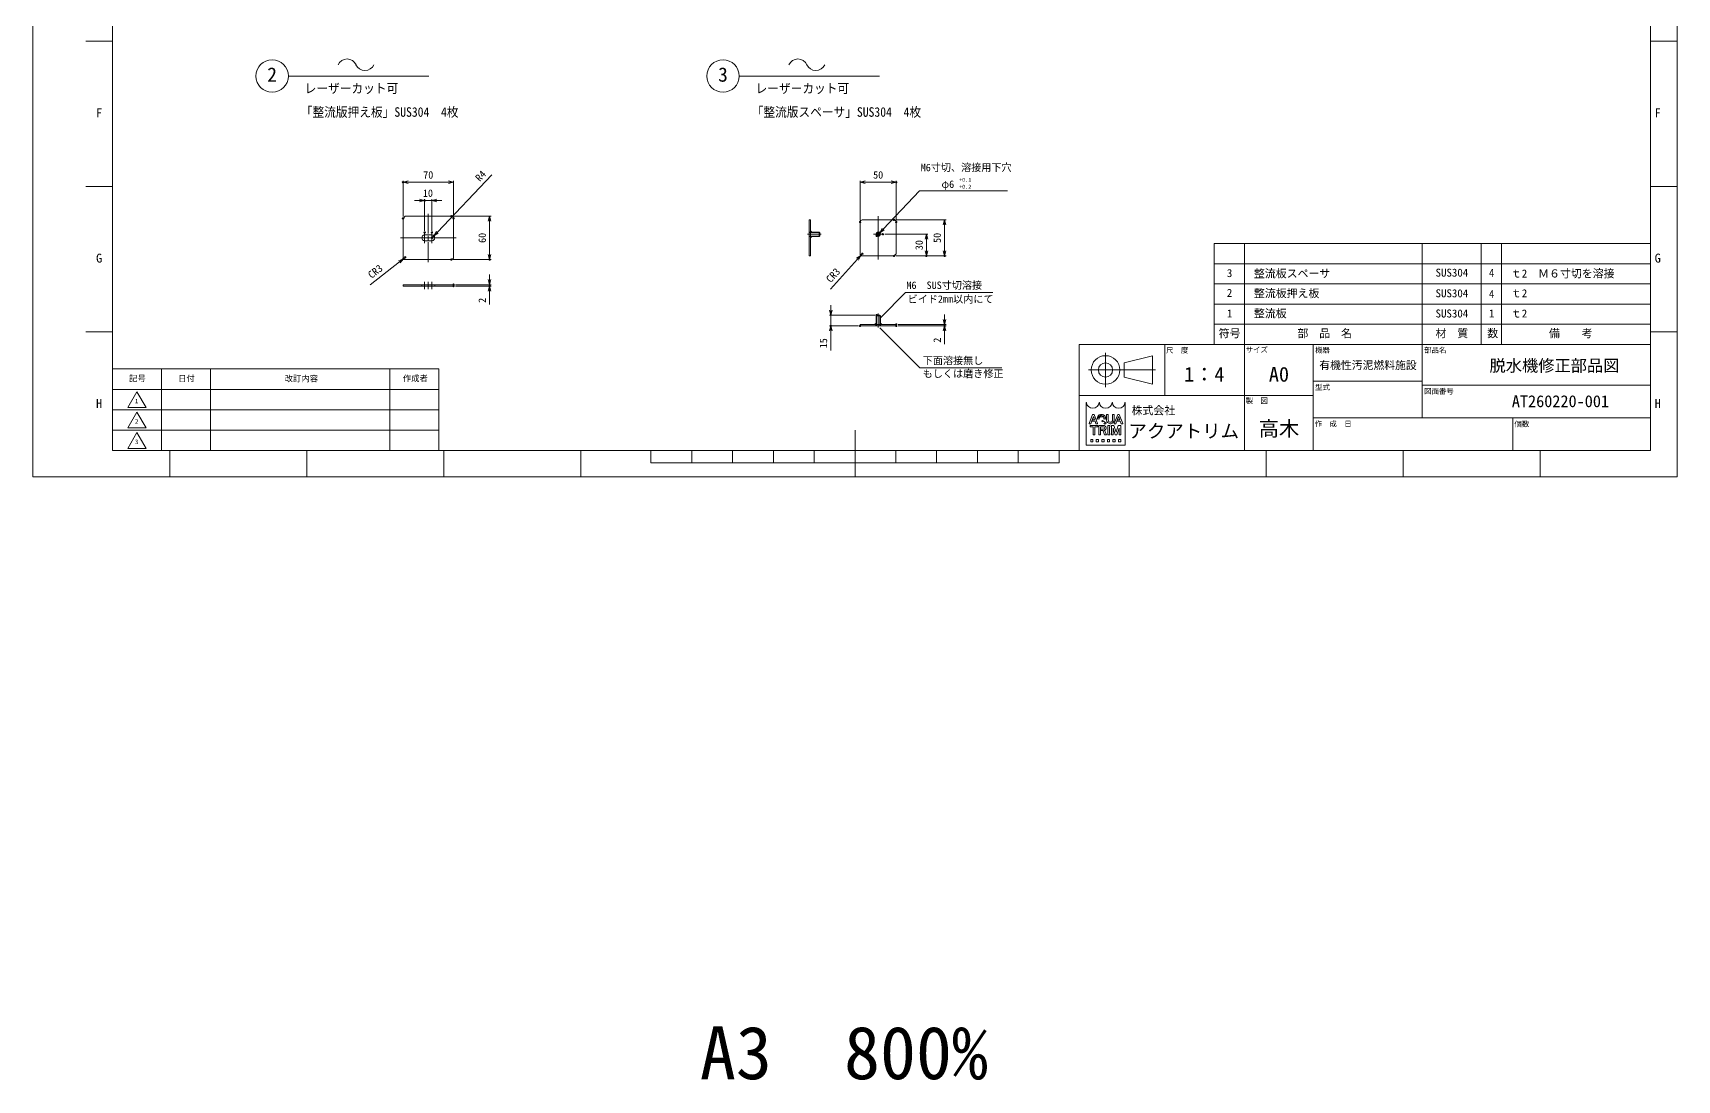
# Model space of a CAD drawing. Units: millimetres at full size. Extents: x -34906 to 7411, y -8440 to 3030.
# Drawn here: x -12986 to -10707, y -8347 to -6895 of the extents above; entities that cross this region are included whole.
import ezdxf
from ezdxf.enums import TextEntityAlignment as Align

# ---------------------------------------------------------------- set-up
doc = ezdxf.new("R2010")
doc.units = ezdxf.units.MM
doc.header["$LTSCALE"] = 4
doc.header["$PDMODE"] = 32
doc.header["$PDSIZE"] = 2
doc.linetypes.add('USER1', pattern=[28.575, 19.05, -3.175, 3.175, -3.175])
doc.linetypes.add('USER4', pattern=[4.7625, 3.175, -1.5875])
for name, color, linetype, lineweight in [('0-1_Defpoints', 7, 'Continuous', 18), ('0-2_01_外形線', 7, 'Continuous', 18), ('0-3_04_中心線', 7, 'USER1', 9), ('0-4_06_文字', 7, 'Continuous', 9), ('0-5_07_寸法線', 7, 'Continuous', 9), ('0-6_02_細線', 5, 'Continuous', 18), ('0-7_99_図枠', 7, 'Continuous', 18), ('0-9_10_補助線', 8, 'Continuous', 18), ('0-A_03_かくれ線', 6, 'USER4', 18)]:
    doc.layers.add(name, color=color, linetype=linetype, lineweight=lineweight)
doc.layers.add('0-F_06_PHANTOM', color=4, linetype='Continuous')
doc.styles.add('ＭＳ ゴシック', font='')
doc.styles.get('ＭＳ ゴシック').set_extended_font_data('MS Gothic')

# ---------------------------------------------------------------- blocks, each defined once
blk = doc.blocks.new('AM_BALLOON1')
at = {"layer": '0-9_10_補助線', "color": 3, "lineweight": 9}
blk.add_circle((0, 0), 2.5, dxfattribs=at)

msp = doc.modelspace()

# ---------------------------------------------------------------- linework, layer by layer
at = {"layer": '0-1_Defpoints'}
msp.add_lwpolyline([(-12985.993, -7510.374), (-10707.409, -7510.374), (-10707.409, -5899.254), (-12985.993, -5899.254)], close=True, dxfattribs=at)
at = {"layer": '0-2_01_外形線'}
for p, q in [((-12473.067, -7151.909), (-12473.067, -7205.909)), ((-12403.067, -7205.909), (-12403.067, -7151.909)), ((-11836.56, -7153.909), (-11792.56, -7153.909)), ((-12433.067, -7174.909), (-12443.067, -7174.909)), ((-11908.429, -7170.909), (-11896.429, -7170.909)), ((-11908.429, -7176.909), (-11896.429, -7176.909)), ((-11896.429, -7170.909), (-11895.429, -7171.909)), ((-11896.429, -7170.909), (-11896.429, -7176.909)), ((-11896.429, -7176.909), (-11895.429, -7175.909)), ((-11895.429, -7171.909), (-11895.429, -7175.909)), ((-11839.56, -7200.909), (-11839.56, -7156.909)), ((-12433.067, -7182.909), (-12443.067, -7182.909)), ((-12470.067, -7208.909), (-12406.067, -7208.909)), ((-11792.56, -7203.909), (-11836.56, -7203.909)), ((-11817.56, -7286.963), (-11816.56, -7285.963)), ((-11817.56, -7286.963), (-11811.56, -7286.963)), ((-11817.56, -7298.963), (-11817.56, -7286.963)), ((-11816.56, -7285.963), (-11812.56, -7285.963)), ((-11811.56, -7286.963), (-11812.56, -7285.963)), ((-11811.56, -7298.963), (-11811.56, -7286.963))]:
    msp.add_line(p, q, dxfattribs=at)
for points in [[(-12406.067, -7148.909), (-12470.067, -7148.909), (-12473.067, -7151.909)], [(-11789.56, -7156.909), (-11789.56, -7200.909), (-11792.56, -7203.909)]]:
    msp.add_lwpolyline(points, dxfattribs=at)
for points in [[(-11910.429, -7153.909), (-11910.429, -7203.909), (-11908.429, -7203.909), (-11908.429, -7153.909)], [(-11906.429, -7170.909), (-11908.429, -7170.909), (-11908.429, -7168.909)], [(-11906.429, -7176.909), (-11908.429, -7176.909), (-11908.429, -7178.909)], [(-12473.067, -7243.836), (-12473.067, -7245.836), (-12403.067, -7245.836), (-12403.067, -7243.836)], [(-11839.56, -7300.963), (-11789.56, -7300.963), (-11789.56, -7298.963), (-11839.56, -7298.963)], [(-11817.56, -7296.963), (-11817.56, -7298.963), (-11819.56, -7298.963)], [(-11811.56, -7296.963), (-11811.56, -7298.963), (-11809.56, -7298.963)]]:
    msp.add_lwpolyline(points, close=True, dxfattribs=at)
for radius in [3.05, 3, 2]:
    msp.add_circle((-11814.56, -7173.909), radius, dxfattribs=at)
for centre, radius, start, end in [((-12406.067, -7151.909), 3, 0, 90), ((-11836.56, -7156.909), 3, 90, 180), ((-11792.56, -7156.909), 3, 0, 90), ((-12443.067, -7178.909), 4, 90, 270), ((-12433.067, -7178.909), 4, 270, 90), ((-12470.067, -7205.909), 3, 180, 270), ((-12406.067, -7205.909), 3, 270, 0), ((-11836.56, -7200.909), 3, 180, 270)]:
    msp.add_arc(centre, radius, start, end, dxfattribs=at)
at = {"layer": '0-3_04_中心線'}
for p, q in [((-12438.067, -7145.409), (-12438.067, -7172.909)), ((-12443.067, -7178.109), (-12443.067, -7171.409)), ((-12433.067, -7178.109), (-12433.067, -7171.409)), ((-11821.06, -7173.909), (-11815.16, -7173.909)), ((-11814.56, -7173.309), (-11814.56, -7167.409)), ((-11814.56, -7180.409), (-11814.56, -7174.509)), ((-11813.96, -7173.909), (-11808.06, -7173.909)), ((-12476.567, -7178.909), (-12444.067, -7178.909)), ((-12450.567, -7178.909), (-12443.867, -7178.909)), ((-12443.067, -7186.409), (-12443.067, -7179.709)), ((-12442.267, -7178.909), (-12435.567, -7178.909)), ((-12440.567, -7178.909), (-12433.867, -7178.909)), ((-12438.067, -7184.909), (-12438.067, -7212.409)), ((-12433.067, -7186.409), (-12433.067, -7179.709)), ((-12432.267, -7178.909), (-12425.567, -7178.909)), ((-12432.067, -7178.909), (-12399.567, -7178.909))]:
    msp.add_line(p, q, dxfattribs=at)
at = {"layer": '0-3_04_中心線', "color": 1, "lineweight": 18}
for p, q in [((-11814.56, -7148.909), (-11814.56, -7208.909)), ((-11912.429, -7173.909), (-11906.429, -7173.909)), ((-11910.429, -7173.909), (-11893.429, -7173.909)), ((-12443.067, -7239.836), (-12443.067, -7249.836)), ((-12438.067, -7239.836), (-12438.067, -7249.836)), ((-12433.067, -7239.836), (-12433.067, -7249.836)), ((-11814.56, -7300.963), (-11814.56, -7283.963)), ((-11814.56, -7302.963), (-11814.56, -7296.963))]:
    msp.add_line(p, q, dxfattribs=at)
at = {"layer": '0-3_04_中心線', "linetype": 'Continuous'}
for p, q in [((-12438.067, -7175.909), (-12438.067, -7181.909)), ((-11814.86, -7173.909), (-11814.26, -7173.909)), ((-11814.56, -7174.209), (-11814.56, -7173.609)), ((-12443.467, -7178.909), (-12442.667, -7178.909)), ((-12443.067, -7179.309), (-12443.067, -7178.509)), ((-12441.067, -7178.909), (-12435.067, -7178.909)), ((-12433.467, -7178.909), (-12432.667, -7178.909)), ((-12433.067, -7179.309), (-12433.067, -7178.509))]:
    msp.add_line(p, q, dxfattribs=at)
at = {"layer": '0-4_06_文字'}
for p, q in [((-11811.019, -7289.282), (-11776.561, -7254.824)), ((-11776.561, -7254.824), (-11655.676, -7254.824)), ((-11812.149, -7303.404), (-11756.649, -7358.904)), ((-11756.649, -7358.904), (-11643.248, -7358.904))]:
    msp.add_line(p, q, dxfattribs=at)
at = {"layer": '0-5_07_寸法線', "color": 3, "lineweight": 18}
for p, q in [((-12631.902, -6954.543), (-12437.342, -6954.543)), ((-12007.09, -6954.543), (-11812.53, -6954.543)), ((-12473.067, -7149.409), (-12473.067, -7099.802)), ((-12410.067, -7101.802), (-12466.067, -7101.802)), ((-12350.061, -7091.635), (-12425.486, -7170.938)), ((-12403.067, -7149.409), (-12403.067, -7099.802)), ((-11839.56, -7154.409), (-11839.56, -7099.802)), ((-11832.56, -7101.802), (-11796.56, -7101.802)), ((-11789.56, -7154.409), (-11789.56, -7099.802)), ((-12450.067, -7127.117), (-12457.067, -7127.117)), ((-12443.067, -7168.909), (-12443.067, -7125.117)), ((-12433.067, -7127.117), (-12443.067, -7127.117)), ((-12433.067, -7168.909), (-12433.067, -7125.117)), ((-12426.067, -7127.117), (-12419.067, -7127.117)), ((-12403.567, -7148.909), (-12351.09, -7148.909)), ((-11790.06, -7153.909), (-11720.584, -7153.909)), ((-12433.067, -7178.909), (-12430.31, -7176.01)), ((-12353.09, -7155.909), (-12353.09, -7201.909)), ((-11805.56, -7173.909), (-11745.698, -7173.909)), ((-11722.584, -7160.909), (-11722.584, -7196.909)), ((-11747.698, -7180.909), (-11747.698, -7196.909)), ((-12518.557, -7243.845), (-12477.943, -7212.07)), ((-12470.067, -7205.909), (-12472.429, -7207.757)), ((-12403.567, -7208.909), (-12351.09, -7208.909)), ((-11880.858, -7250.069), (-11843.254, -7208.337)), ((-11836.56, -7200.909), (-11838.568, -7203.137)), ((-11790.06, -7203.909), (-11720.584, -7203.909)), ((-11790.06, -7203.909), (-11745.698, -7203.909)), ((-12400.467, -7243.836), (-12351.09, -7243.836)), ((-12400.467, -7245.836), (-12351.09, -7245.836)), ((-12353.09, -7236.836), (-12353.09, -7229.836)), ((-12353.09, -7243.836), (-12353.09, -7245.836)), ((-12353.09, -7252.836), (-12353.09, -7271.303)), ((-11818.96, -7285.963), (-11882.211, -7285.963)), ((-11880.211, -7278.963), (-11880.211, -7271.963)), ((-11880.211, -7285.963), (-11880.211, -7300.963)), ((-11722.584, -7291.963), (-11722.584, -7284.963)), ((-11842.06, -7300.963), (-11882.211, -7300.963)), ((-11880.211, -7307.963), (-11880.211, -7334.963)), ((-11787.06, -7298.963), (-11720.584, -7298.963)), ((-11787.06, -7300.963), (-11720.584, -7300.963)), ((-11722.584, -7298.963), (-11722.584, -7300.963)), ((-11722.584, -7307.963), (-11722.584, -7326.43))]:
    msp.add_line(p, q, dxfattribs=at)
at = {"layer": '0-5_07_寸法線'}
for p, q in [((-12473.067, -7101.802), (-12466.067, -7101.802)), ((-12403.067, -7101.802), (-12410.067, -7101.802)), ((-11839.56, -7101.802), (-11832.56, -7101.802)), ((-11789.56, -7101.802), (-11796.56, -7101.802)), ((-12443.067, -7127.117), (-12450.067, -7127.117)), ((-12433.067, -7127.117), (-12426.067, -7127.117)), ((-12353.09, -7148.909), (-12353.09, -7155.909)), ((-11722.584, -7153.909), (-11722.584, -7160.909)), ((-12430.31, -7176.01), (-12425.486, -7170.938)), ((-11812.487, -7171.74), (-11807.65, -7166.68)), ((-11747.698, -7173.909), (-11747.698, -7180.909)), ((-11747.698, -7203.909), (-11747.698, -7196.909)), ((-11722.584, -7203.909), (-11722.584, -7196.909)), ((-12472.429, -7207.757), (-12477.943, -7212.07)), ((-12353.09, -7208.909), (-12353.09, -7201.909)), ((-11838.568, -7203.137), (-11843.254, -7208.337)), ((-12353.09, -7243.836), (-12353.09, -7236.836)), ((-12353.09, -7245.836), (-12353.09, -7252.836)), ((-11880.211, -7285.963), (-11880.211, -7278.963)), ((-11880.211, -7300.963), (-11880.211, -7307.963)), ((-11722.584, -7298.963), (-11722.584, -7291.963)), ((-11722.584, -7300.963), (-11722.584, -7307.963))]:
    msp.add_line(p, q, dxfattribs=at)
for points in [[(-12466.067, -7103.678), (-12473.067, -7101.802), (-12466.067, -7099.927)], [(-12410.067, -7099.927), (-12403.067, -7101.802), (-12410.067, -7103.678)], [(-11832.56, -7103.678), (-11839.56, -7101.802), (-11832.56, -7099.927)], [(-11796.56, -7099.927), (-11789.56, -7101.802), (-11796.56, -7103.678)], [(-12450.067, -7125.241), (-12443.067, -7127.117), (-12450.067, -7128.993)], [(-12426.067, -7128.993), (-12433.067, -7127.117), (-12426.067, -7125.241)], [(-12354.966, -7155.909), (-12353.09, -7148.909), (-12351.214, -7155.909)], [(-11724.459, -7160.909), (-11722.584, -7153.909), (-11720.708, -7160.909)], [(-12424.127, -7172.231), (-12430.31, -7176.01), (-12426.845, -7169.645)], [(-11806.294, -7167.976), (-11812.487, -7171.74), (-11809.006, -7165.384)], [(-11749.574, -7180.909), (-11747.698, -7173.909), (-11745.822, -7180.909)], [(-11745.822, -7196.909), (-11747.698, -7203.909), (-11749.574, -7196.909)], [(-11720.708, -7196.909), (-11722.584, -7203.909), (-11724.459, -7196.909)], [(-12479.098, -7210.593), (-12472.429, -7207.757), (-12476.787, -7213.548)], [(-12351.214, -7201.909), (-12353.09, -7208.909), (-12354.966, -7201.909)], [(-11844.647, -7207.082), (-11838.568, -7203.137), (-11841.86, -7209.593)], [(-12351.214, -7236.836), (-12353.09, -7243.836), (-12354.966, -7236.836)], [(-12354.966, -7252.836), (-12353.09, -7245.836), (-12351.214, -7252.836)], [(-11878.335, -7278.963), (-11880.211, -7285.963), (-11882.086, -7278.963)], [(-11882.086, -7307.963), (-11880.211, -7300.963), (-11878.335, -7307.963)], [(-11720.708, -7291.963), (-11722.584, -7298.963), (-11724.459, -7291.963)], [(-11724.459, -7307.963), (-11722.584, -7300.963), (-11720.708, -7307.963)]]:
    msp.add_lwpolyline(points, dxfattribs=at)
at = {"layer": '0-5_07_寸法線', "color": 3, "lineweight": 18}
msp.add_lwpolyline([(-11635.259, -7113.85), (-11757.153, -7113.85), (-11807.65, -7166.68)], dxfattribs=at)
at = {"layer": '0-5_07_寸法線', "lineweight": 18}
for centre, start, end in [((-12550.619, -6944.488), 24.22764, 155.57578), ((-12525.81, -6933.273), 204.22764, 335.57578), ((-11925.807, -6944.488), 24.22764, 155.57578), ((-11900.998, -6933.273), 204.22764, 335.57578)]:
    msp.add_arc(centre, 13.613, start, end, dxfattribs=at)
at = {"layer": '0-5_07_寸法線'}
for p in [(-12473.067, -7101.802), (-11789.56, -7101.802), (-12443.067, -7127.117), (-12473.067, -7151.909), (-12406.067, -7148.909), (-12403.067, -7151.909), (-11792.56, -7153.909), (-12443.067, -7171.409), (-12433.067, -7171.409), (-12430.31, -7176.01), (-11839.56, -7156.909), (-11816.632, -7176.077), (-11812.487, -7171.74), (-11808.06, -7173.909), (-11789.56, -7156.909), (-12433.067, -7178.909), (-11836.56, -7200.909), (-12472.429, -7207.757), (-12470.067, -7205.909), (-12406.067, -7208.909), (-12353.09, -7208.909), (-11838.568, -7203.137), (-11792.56, -7203.909), (-11747.698, -7203.909), (-11722.584, -7203.909), (-12402.967, -7243.836), (-12402.967, -7245.836), (-12353.09, -7245.836), (-11816.46, -7285.963), (-11880.211, -7300.963), (-11839.56, -7300.963), (-11789.56, -7298.963), (-11789.56, -7300.963), (-11722.584, -7300.963)]:
    msp.add_point(p, dxfattribs=at)
at = {"layer": '0-6_02_細線'}
for p, q in [((-11908.429, -7171.509), (-11895.829, -7171.509)), ((-11908.429, -7176.309), (-11895.829, -7176.309)), ((-11349.004, -7326.681), (-11349.004, -7186.695)), ((-11349.004, -7186.695), (-10744.18, -7186.695)), ((-11307.009, -7186.695), (-11307.009, -7326.681)), ((-11060.672, -7186.695), (-11060.672, -7326.681)), ((-10978.904, -7186.695), (-10978.904, -7326.681)), ((-10950.907, -7186.695), (-10950.907, -7326.681)), ((-11349.004, -7214.692), (-10744.18, -7214.692)), ((-11349.004, -7242.689), (-10744.18, -7242.689)), ((-11816.96, -7298.963), (-11816.96, -7286.363)), ((-11812.16, -7298.963), (-11812.16, -7286.363)), ((-11349.004, -7270.687), (-10744.18, -7270.687)), ((-11349.004, -7298.684), (-10744.18, -7298.684))]:
    msp.add_line(p, q, dxfattribs=at)
msp.add_circle((-11814.56, -7173.909), 2.4, dxfattribs=at)
at = {"layer": '0-7_99_図枠'}
for p, q in [((-12875.792, -6906.306), (-12912.563, -6906.306)), ((-10707.409, -6906.306), (-10744.18, -6906.306)), ((-12875.792, -7107.717), (-12912.563, -7107.717)), ((-10707.409, -7107.717), (-10744.18, -7107.717)), ((-12875.792, -7309.128), (-12912.563, -7309.128)), ((-10707.409, -7309.128), (-10744.18, -7309.128)), ((-11417.38, -7397.395), (-11417.38, -7326.681)), ((-11307.066, -7473.767), (-11307.066, -7326.681)), ((-11211.752, -7473.767), (-11211.752, -7326.681)), ((-11060.704, -7326.681), (-11060.704, -7428.509)), ((-11499.55, -7385.798), (-11499.55, -7338.278)), ((-12807.906, -7473.767), (-12807.906, -7360.624)), ((-12740.02, -7473.767), (-12740.02, -7360.624)), ((-12491.106, -7473.767), (-12491.106, -7360.624)), ((-11523.31, -7362.038), (-11430.25, -7362.038)), ((-11211.752, -7377.595), (-11060.704, -7377.595)), ((-12875.792, -7388.909), (-12423.22, -7388.909)), ((-11211.752, -7397.395), (-11536.18, -7397.395)), ((-11060.704, -7383.252), (-10744.18, -7383.252)), ((-12875.792, -7417.195), (-12423.22, -7417.195)), ((-11520.002, -7436.493), (-11516.409, -7426.404)), ((-11517.471, -7423.685), (-11515.347, -7423.685)), ((-11514.712, -7431.169), (-11516.409, -7426.404)), ((-11510.518, -7436.431), (-11515.347, -7423.685)), ((-11498.096, -7431.321), (-11498.096, -7423.685)), ((-11495.791, -7423.685), (-11498.096, -7423.685)), ((-11495.791, -7430.857), (-11495.791, -7423.685)), ((-11487.338, -7431.321), (-11487.338, -7423.685)), ((-11485.168, -7436.493), (-11481.576, -7426.404)), ((-11482.638, -7423.685), (-11480.514, -7423.685)), ((-11479.879, -7431.169), (-11481.576, -7426.404)), ((-11475.684, -7436.431), (-11480.514, -7423.685)), ((-12875.792, -7445.481), (-12423.22, -7445.481)), ((-11846.701, -7510.374), (-11846.701, -7445.481)), ((-11522.301, -7436.493), (-11522.301, -7436.431)), ((-11522.301, -7436.493), (-11520.002, -7436.493)), ((-11520.639, -7439.054), (-11510.137, -7439.054)), ((-11520.639, -7439.054), (-11520.639, -7440.847)), ((-11520.639, -7440.847), (-11516.797, -7440.847)), ((-11518.748, -7433.116), (-11518.055, -7431.169)), ((-11518.748, -7433.116), (-11514.019, -7433.116)), ((-11518.055, -7431.169), (-11514.712, -7431.169)), ((-11516.541, -7451.862), (-11516.541, -7441.104)), ((-11514.235, -7451.862), (-11514.235, -7441.104)), ((-11513.979, -7440.847), (-11510.137, -7440.847)), ((-11511.064, -7429.32), (-11511.064, -7430.857)), ((-11510.518, -7436.493), (-11510.518, -7436.431)), ((-11510.137, -7439.054), (-11510.137, -7440.847)), ((-11508.929, -7429.471), (-11508.929, -7430.701)), ((-11508.677, -7439.054), (-11508.677, -7451.862)), ((-11508.677, -7439.054), (-11502.785, -7439.054)), ((-11506.371, -7440.847), (-11502.477, -7440.847)), ((-11506.294, -7445.793), (-11506.294, -7444)), ((-11506.294, -7444), (-11502.477, -7444)), ((-11506.294, -7445.793), (-11503.779, -7445.793)), ((-11504.676, -7433.097), (-11503.541, -7431.892)), ((-11504.676, -7433.097), (-11503.63, -7434.115)), ((-11503.541, -7431.892), (-11498.797, -7435.802)), ((-11502.828, -7446.435), (-11500.879, -7451.862)), ((-11502.174, -7432.958), (-11500.523, -7434.319)), ((-11502.06, -7435.643), (-11500.279, -7437.376)), ((-11501.415, -7429.471), (-11501.415, -7430.701)), ((-11500.601, -7446.355), (-11498.394, -7451.76)), ((-11500.279, -7437.376), (-11498.797, -7435.802)), ((-11499.281, -7429.32), (-11499.281, -7430.857)), ((-11496.451, -7439.054), (-11493.633, -7439.054)), ((-11496.451, -7439.054), (-11496.451, -7440.847)), ((-11496.451, -7451.862), (-11496.451, -7450.069)), ((-11496.195, -7449.813), (-11496.195, -7441.104)), ((-11493.89, -7449.813), (-11493.89, -7441.104)), ((-11493.633, -7439.054), (-11493.633, -7440.847)), ((-11492.333, -7436.493), (-11493.101, -7436.493)), ((-11491.326, -7439.054), (-11487.98, -7439.054)), ((-11486.074, -7451.862), (-11489.022, -7442.897)), ((-11484.922, -7448.357), (-11487.98, -7439.054)), ((-11487.468, -7436.493), (-11487.468, -7436.431)), ((-11487.468, -7436.493), (-11485.168, -7436.493)), ((-11484.922, -7448.357), (-11481.863, -7439.054)), ((-11483.915, -7433.116), (-11483.221, -7431.169)), ((-11483.915, -7433.116), (-11479.186, -7433.116)), ((-11483.769, -7451.862), (-11480.821, -7442.897)), ((-11483.221, -7431.169), (-11479.879, -7431.169)), ((-11478.515, -7439.054), (-11481.863, -7439.054)), ((-11475.684, -7436.493), (-11475.684, -7436.431)), ((-11211.752, -7428.509), (-10744.18, -7428.509)), ((-10935.209, -7428.509), (-10935.209, -7473.767)), ((-11519.998, -7458.57), (-11519.998, -7461.644)), ((-11516.541, -7451.862), (-11514.235, -7451.862)), ((-11512.313, -7458.57), (-11512.313, -7461.644)), ((-11504.628, -7458.57), (-11504.628, -7461.644)), ((-11500.879, -7451.862), (-11498.394, -7451.862)), ((-11498.394, -7451.76), (-11498.394, -7451.862)), ((-11496.943, -7458.57), (-11496.943, -7461.644)), ((-11489.258, -7458.57), (-11489.258, -7461.644)), ((-11486.074, -7451.862), (-11483.769, -7451.862)), ((-11478.5, -7458.57), (-11478.5, -7461.644)), ((-12796.111, -7510.374), (-12796.111, -7473.767)), ((-12606.229, -7510.374), (-12606.229, -7473.767)), ((-12416.347, -7510.374), (-12416.347, -7473.767)), ((-12226.465, -7510.374), (-12226.465, -7473.767)), ((-12129.558, -7490.738), (-12129.558, -7473.767)), ((-12129.558, -7490.738), (-11563.844, -7490.738)), ((-12072.987, -7490.738), (-12072.987, -7473.767)), ((-12016.415, -7490.738), (-12016.415, -7473.767)), ((-11959.844, -7490.738), (-11959.844, -7473.767)), ((-11903.272, -7490.738), (-11903.272, -7473.767)), ((-11790.129, -7490.738), (-11790.129, -7473.767)), ((-11733.558, -7490.738), (-11733.558, -7473.767)), ((-11676.987, -7490.738), (-11676.987, -7473.767)), ((-11620.415, -7490.738), (-11620.415, -7473.767)), ((-11563.844, -7490.738), (-11563.844, -7473.767)), ((-11466.937, -7510.374), (-11466.937, -7473.767)), ((-11277.055, -7510.538), (-11277.055, -7473.767)), ((-11277.055, -7510.374), (-11277.055, -7473.767)), ((-11087.173, -7510.374), (-11087.173, -7473.767)), ((-10897.291, -7510.374), (-10897.291, -7473.767))]:
    msp.add_line(p, q, dxfattribs=at)
for points in [[(-12875.792, -7473.767), (-10744.18, -7473.767), (-10744.18, -5936.025), (-12875.792, -5936.025)], [(-11536.18, -7473.767), (-10744.18, -7473.767), (-10744.18, -7326.681), (-11536.18, -7326.681)], [(-11473.81, -7352.138), (-11434.21, -7342.238), (-11434.21, -7381.838), (-11473.81, -7371.938)], [(-12875.792, -7473.767), (-12423.22, -7473.767), (-12423.22, -7360.624), (-12875.792, -7360.624)], [(-12854.577, -7414.191), (-12841.849, -7392.144), (-12829.12, -7414.191)], [(-12854.577, -7442.477), (-12841.849, -7420.43), (-12829.12, -7442.477)], [(-12854.577, -7470.762), (-12841.849, -7448.716), (-12829.12, -7470.762)]]:
    msp.add_lwpolyline(points, close=True, dxfattribs=at)
for points in [[(-11472.352, -7407.082), (-11472.352, -7466.255), (-11526.145, -7466.255), (-11526.145, -7407.082)], [(-11522.301, -7436.493), (-11522.301, -7436.431), (-11517.471, -7423.685)], [(-11489.643, -7430.857), (-11489.643, -7423.685), (-11487.338, -7423.685)], [(-11487.468, -7436.493), (-11487.468, -7436.431), (-11482.638, -7423.685)], [(-11510.518, -7436.493), (-11512.817, -7436.493), (-11514.019, -7433.116)], [(-11508.677, -7451.862), (-11506.371, -7451.862), (-11506.371, -7440.847)], [(-11496.451, -7451.862), (-11493.633, -7451.862), (-11493.633, -7450.069)], [(-11491.326, -7439.054), (-11491.326, -7451.862), (-11489.02, -7451.862), (-11489.022, -7442.897)], [(-11480.821, -7442.897), (-11480.821, -7451.862), (-11478.515, -7451.862), (-11478.515, -7439.054)], [(-11475.684, -7436.493), (-11477.984, -7436.493), (-11479.186, -7433.116)], [(-11519.998, -7458.57), (-11516.924, -7458.57), (-11516.924, -7461.644), (-11519.998, -7461.644)], [(-11512.313, -7458.57), (-11509.239, -7458.57), (-11509.239, -7461.644), (-11512.313, -7461.644)], [(-11504.628, -7458.57), (-11501.554, -7458.57), (-11501.554, -7461.644), (-11504.628, -7461.644)], [(-11496.943, -7458.57), (-11493.869, -7458.57), (-11493.869, -7461.644), (-11496.943, -7461.644)], [(-11489.258, -7458.57), (-11486.185, -7458.57), (-11486.185, -7461.644), (-11489.258, -7461.644)], [(-11478.5, -7458.57), (-11481.574, -7458.57), (-11481.574, -7461.644), (-11478.5, -7461.644)]]:
    msp.add_lwpolyline(points, dxfattribs=at)
for radius in [19.8, 9.9]:
    msp.add_circle((-11499.55, -7362.038), radius, dxfattribs=at)
for centre, radius, start, end in [((-11526.145, -7407.338), 0.256, 0, 90), ((-11508.214, -7407.338), 0.256, 0, 180), ((-11508.214, -7407.338), 0.256, 0, 90), ((-11490.283, -7407.338), 0.256, 0, 180), ((-11472.352, -7407.338), 0.256, 90, 180), ((-11516.797, -7441.104), 0.256, 0, 90), ((-11513.979, -7441.104), 0.256, 90, 180), ((-11503.779, -7446.817), 1.025, 21.9283, 90), ((-11502.532, -7442.424), 1.577, 271.99706, 88.00294), ((-11502.151, -7446.99), 1.675, 22.27295, 58.55311), ((-11492.681, -7431.089), 5.42, 182.45003, 265.55526), ((-11496.451, -7441.104), 0.256, 0, 90), ((-11496.451, -7449.813), 0.256, 270, 0), ((-11491.218, -7430.917), 4.573, 179.25279, 218.96457), ((-11492.717, -7430.058), 4.264, 241.15773, 298.84227), ((-11493.633, -7441.104), 0.256, 90, 180), ((-11493.633, -7449.813), 0.256, 180, 270), ((-11492.753, -7431.089), 5.42, 274.44474, 357.54997), ((-11494.216, -7430.917), 4.573, 321.03543, 0.74721)]:
    msp.add_arc(centre, radius, start, end, dxfattribs=at)
for centre, major_axis, ratio, start_param, end_param in [((-11517.18, -7407.338), (-8.709, 0), 0.882353, 6.28318531, 9.42477796), ((-11505.172, -7429.32), (-5.892, 0), 0.956522, 3.14159265, 6.28318531), ((-11505.172, -7430.857), (-5.892, 0), 0.956522, 4.15591475, 6.28318531), ((-11505.172, -7429.471), (3.757, 0), 0.994718, 6.28318531, 9.42477796), ((-11505.172, -7430.707), (3.757, 0), 0.995036, 1.14769271, 3.14159265), ((-11499.249, -7407.338), (-8.709, 0), 0.882353, 6.28318531, 9.42477796), ((-11505.172, -7430.857), (-5.892, 0), 0.956522, 3.14159265, 3.80298072), ((-11481.318, -7407.338), (-8.709, 0), 0.882353, 6.28318531, 9.42477796), ((-11502.785, -7442.424), (-4.135, 0), 0.81482, 1.94406945, 4.71238898), ((-11505.172, -7430.707), (3.757, 0), 0.995036, 6.28318531, 6.92970349)]:
    msp.add_ellipse(centre, major_axis=major_axis, ratio=ratio, start_param=start_param, end_param=end_param, dxfattribs=at)
at = {"layer": '0-A_03_かくれ線'}
for p, q in [((-11910.429, -7170.859), (-11908.429, -7170.859)), ((-11910.429, -7171.509), (-11908.429, -7171.509)), ((-11910.429, -7176.309), (-11908.429, -7176.309)), ((-11910.429, -7176.959), (-11908.429, -7176.959)), ((-12447.067, -7243.836), (-12447.067, -7245.836)), ((-12429.067, -7243.836), (-12429.067, -7245.836)), ((-11817.61, -7300.963), (-11817.61, -7298.963)), ((-11816.96, -7300.963), (-11816.96, -7298.963)), ((-11812.16, -7300.963), (-11812.16, -7298.963)), ((-11811.51, -7300.963), (-11811.51, -7298.963))]:
    msp.add_line(p, q, dxfattribs=at)
for points in [[(-11908.429, -7170.909), (-11910.429, -7170.909), (-11910.429, -7176.909), (-11908.429, -7176.909)], [(-11817.56, -7298.963), (-11817.56, -7300.963), (-11811.56, -7300.963), (-11811.56, -7298.963)]]:
    msp.add_lwpolyline(points, dxfattribs=at)

# ---------------------------------------------------------------- block references
at = {"layer": '0-4_06_文字', "xscale": 8.999455, "yscale": 8.999455}
for p in [(-12654.428, -6954.525), (-12029.615, -6954.525)]:
    msp.add_blockref('AM_BALLOON1', p, dxfattribs=at)

# ---------------------------------------------------------------- texts
at = {"layer": '0-4_06_文字', "color": 134, "style": 'ＭＳ ゴシック'}
for s, p in [('2', (-12661.209, -6968.301)), ('3', (-12036.396, -6968.301))]:
    msp.add_text(s, height=19.79, dxfattribs=at).set_placement(p, align=Align.BOTTOM_LEFT)
at = {"layer": '0-4_06_文字', "style": 'ＭＳ ゴシック', "width": 0.9}
for s, p in [('レーザーカット可', (-12609.296, -6982.141)), ('レーザーカット可', (-11984.483, -6982.141)), ('「整流版押え板」SUS304\u30004枚', (-12614.709, -7014.946)), ('「整流版スペーサ」SUS304\u30004枚', (-11989.897, -7014.946))]:
    msp.add_text(s, height=13.2, dxfattribs=at).set_placement(p, align=Align.BOTTOM_LEFT)
at = {"layer": '0-4_06_文字', "style": 'ＭＳ ゴシック'}
for s, height, p in [('φ6', 10.26, (-11726.851, -7112.694)), ('+0.1', 5.499, (-11702.561, -7102.666)), ('+0.2', 5.499, (-11702.561, -7112.269)), ('ビイド2㎜以内にて', 10.26, (-11773.737, -7271.992)), ('下面溶接無し', 10.26, (-11752.836, -7357.29)), ('もしくは磨き修正', 10.26, (-11752.836, -7375.366))]:
    msp.add_text(s, height=height, dxfattribs=at).set_placement(p, align=Align.BOTTOM_LEFT)
at = {"layer": '0-5_07_寸法線', "style": 'ＭＳ ゴシック'}
for s, rotation, p in [('R4', 46.436, (-12364.329, -7103.735)), ('60', 90, (-12355.09, -7185.909)), ('50', 90, (-11724.584, -7185.909)), ('30', 90, (-11749.698, -7195.909)), ('CR3', 38.037, (-12514.723, -7238.306)), ('CR3', 47.978, (-11878.038, -7243.951)), ('2', 90, (-12355.09, -7269.07)), ('15', 90, (-11882.211, -7331.963)), ('2', 90, (-11724.584, -7324.197))]:
    msp.add_text(s, height=10.26, rotation=rotation, dxfattribs=at).set_placement(p, align=Align.BOTTOM_LEFT)
for s, p in [('M6寸切、溶接用下穴', (-11755.66, -7089.534)), ('70', (-12445.067, -7099.802)), ('50', (-11821.56, -7099.802)), ('10', (-12445.517, -7125.117)), ('M6\u3000SUS寸切溶接', (-11775.431, -7252.786))]:
    msp.add_text(s, height=10.26, dxfattribs=at).set_placement(p, align=Align.BOTTOM_LEFT)
at = {"layer": '0-7_99_図枠', "style": 'ＭＳ ゴシック'}
for s, height, p in [('F', 12.44, (-12898.42, -7015.497)), ('F', 12.44, (-10738.523, -7015.497)), ('G', 12.44, (-12898.42, -7216.908)), ('3', 11.09, (-11331.346, -7236.586)), ('整流板スペーサ', 11.09, (-11293.922, -7237.189)), ('SUS304', 11.09, (-11042.132, -7235.984)), ('4', 11.09, (-10968.207, -7236.285)), ('ｔ2\u3000Ｍ６寸切を溶接', 11.09, (-10937.82, -7237.189)), ('G', 12.44, (-10738.523, -7216.908)), ('2', 11.09, (-11331.346, -7263.994)), ('整流板押え板', 11.09, (-11293.922, -7264.596)), ('SUS304', 11.09, (-11042.132, -7264.596)), ('4', 11.09, (-10968.207, -7265.5)), ('ｔ2', 11.09, (-10937.82, -7264.596)), ('1', 11.09, (-11331.346, -7292.607)), ('整流板', 11.09, (-11293.922, -7292.607)), ('SUS304', 11.09, (-11042.132, -7292.607)), ('1', 11.09, (-10968.207, -7292.607)), ('ｔ2', 11.09, (-10937.82, -7292.607)), ('符号', 11.09, (-11342.687, -7320.087)), ('部\u3000品\u3000名', 11.09, (-11233.599, -7320.087)), ('材\u3000質', 11.09, (-11042.291, -7320.087)), ('数', 11.09, (-10970.415, -7320.087)), ('備\u3000\u3000考', 11.09, (-10885.017, -7320.087)), ('尺\u3000度', 7.331, (-11415.586, -7340.538)), ('サイズ', 7.331, (-11305.272, -7339.792)), ('機器', 7.331, (-11209.033, -7340.373)), ('部品名', 7.331, (-11057.986, -7340.373)), ('1：4', 20.53, (-11390.602, -7384.444)), ('A0', 20.53, (-11273.141, -7384.444)), ('有機性汚泥燃料施設', 11, (-11203.301, -7364.228)), ('脱水機修正部品図', 16.5, (-10967.385, -7369.182)), ('記号', 8.295, (-12852.649, -7380.424)), ('日付', 8.295, (-12784.763, -7380.424)), ('改訂内容', 8.295, (-12637.163, -7380.617)), ('作成者', 8.295, (-12473.363, -7380.424)), ('型式', 7.331, (-11209.033, -7391.787)), ('H', 12.44, (-12898.42, -7418.319)), ('1', 6.221, (-12844.606, -7410.081)), ('製\u3000図', 7.331, (-11305.272, -7410.506)), ('図面番号', 7.331, (-11057.986, -7397.444)), ('AT260220-001', 16.5, (-10936.452, -7418.576)), ('H', 12.44, (-10738.523, -7418.319)), ('株式会社', 11.09, (-11463.414, -7427.028)), ('2', 6.221, (-12844.606, -7438.366)), ('アクアトリム', 18.72, (-11467.688, -7461.685)), ('高木', 20.53, (-11287.141, -7459.878)), ('作\u3000成\u3000日', 7.331, (-11209.724, -7442.581)), ('個数', 7.331, (-10932.834, -7442.858)), ('3', 6.221, (-12844.606, -7466.652))]:
    msp.add_text(s, height=height, dxfattribs=at).set_placement(p, align=Align.BOTTOM_LEFT)
at = {"layer": '0-F_06_PHANTOM', "style": 'ＭＳ ゴシック'}
msp.add_text('A3\u3000800%', height=73.31, dxfattribs=at).set_placement((-12061.667, -8367.344), align=Align.BOTTOM_LEFT)

doc.saveas('drawing.dxf')
